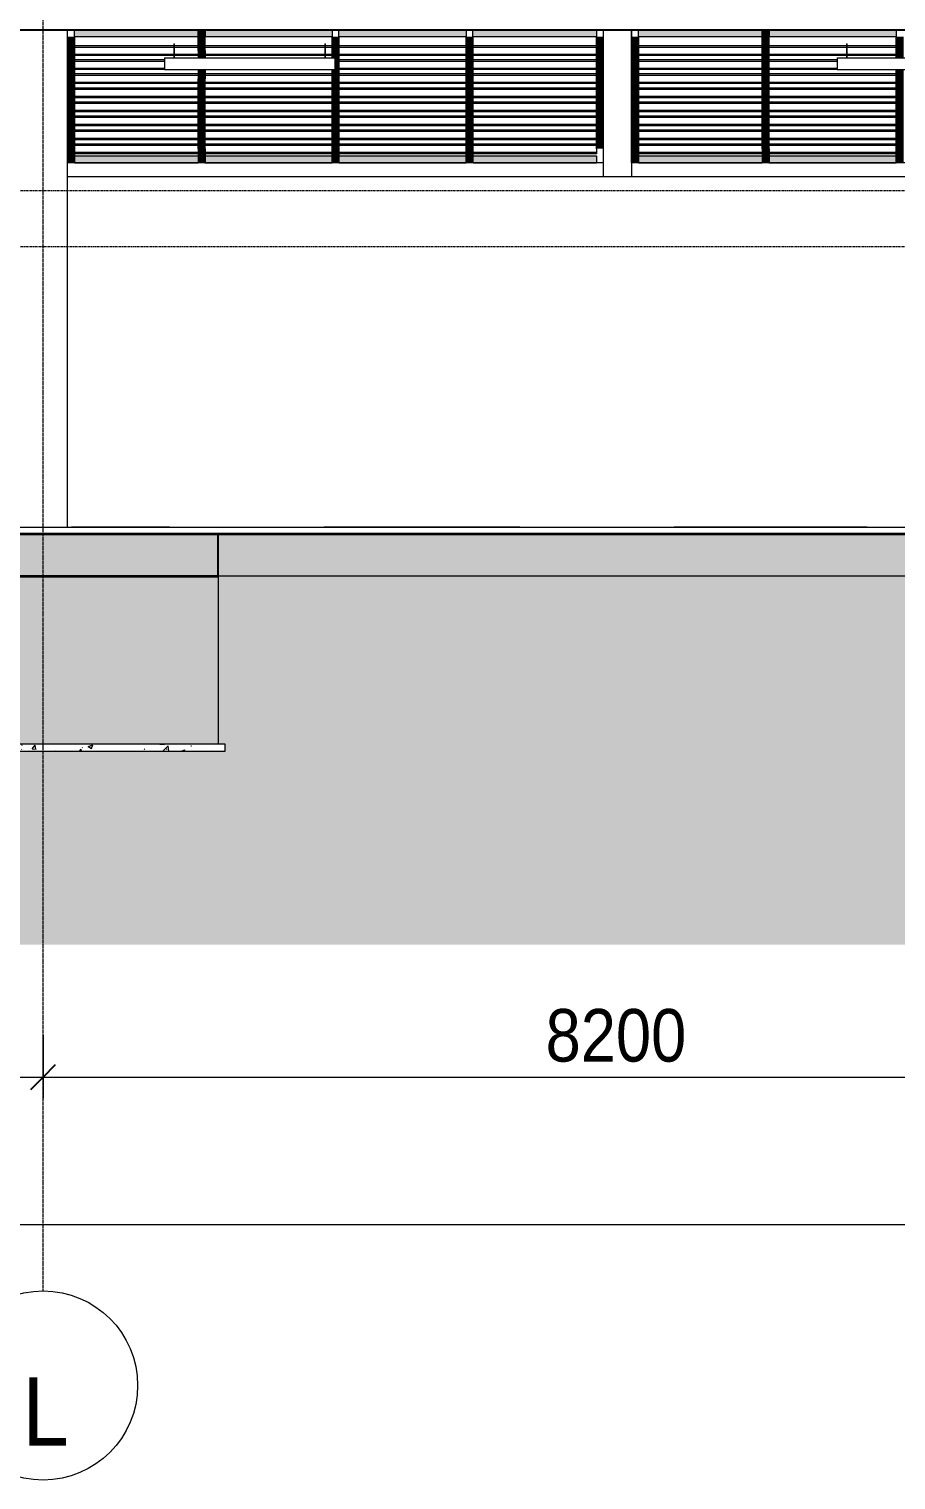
# Model space of a CAD drawing. Header units: millimetres. Extents: x -92143 to -2058, y -8802 to 35300.
# Drawn here: x -70037 to -63849, y -8802 to 1555 of the extents above; entities that cross this region are included whole.
import ezdxf

# ---------------------------------------------------------------- set-up
doc = ezdxf.new("R2010")
doc.units = ezdxf.units.MM
doc.linetypes.add('Centre', pattern=[31.75, 6.35, -4.7625, 15.875, -4.7625])
doc.linetypes.add('Grid Line', pattern=[22.225, 12.7, -3.175, 3.175, -3.175])
for name, color, linetype, lineweight in [('0-1', 7, 'Continuous', 5), ('A-ANNO-DIMS', 211, 'Continuous', 9), ('A-ANNO-DIMS-150', 211, 'Continuous', 9), ('A-CLNG-3', 13, 'Continuous', 25), ('A-CLNG-PATT-4', 13, 'Continuous', 9), ('A-DETL-GENF-2', 9, 'Continuous', 9), ('A-DETL-GENF-3', 43, 'Continuous', 9), ('A-DETL-THIN', 151, 'Continuous', 9), ('A-FLOR-1', 10, 'Continuous', 35), ('A-FLOR-LEVL-2', 51, 'Centre', 9), ('A-FLOR-PATT-1', 7, 'Continuous', 9), ('A-GLAZ-CWMG', 51, 'Continuous', 9), ('A-WALL', 113, 'Continuous', 9), ('C-PRKG', 70, 'Continuous', 9), ('E-LITE-EQPM', 33, 'Continuous', 9), ('S-COLS', 52, 'Continuous', 9), ('S-FNDN-1', 32, 'Continuous', 5), ('S-FNDN-2', 250, 'Continuous', 25), ('S-GRID-1', 1, 'Grid Line', 9), ('S-GRID-IDEN', 1, 'Continuous', 9)]:
    doc.layers.add(name, color=color, linetype=linetype, lineweight=lineweight)
doc.styles.add('Tahoma_B_1', font='tahomabd.ttf', dxfattribs={"height": 487.5})
doc.styles.add('UTM Avo', font='', dxfattribs={"width": 0.9, "height": 375})
doc.styles.get('UTM Avo').set_extended_font_data('UTM Avo')
doc.dimstyles.new('1_Dim_chi_tiet_2_5', dxfattribs={"dimscale": 304.8, "dimtxt": 374.737856, "dimasz": 0.590551, "dimexe": 0.492126, "dimexo": 0.0625, "dimgap": 0.049213, "dimtad": 1, "dimdec": 0, "dimrnd": 5, "dimzin": 0, "dimdsep": 46, "dimtxsty": 'UTM Avo', "dimblk1": 'OBLIQUE', "dimblk2": 'OBLIQUE', "dimsah": 1, "dimcen": 0.09, "dimdle": 0.492126, "dimazin": 0, "dimtfac": 1, "dimtdec": 4, "dimtix": 1, "dimtmove": 0, "dimatfit": 3, "dimfxl": 0.984252, "dimfxlon": 1, "dimtvp": 1, "dimtolj": 1, "dimtzin": 0, "dimarcsym": 2})

# ---------------------------------------------------------------- blocks, each defined once
blk = doc.blocks.new('NCV_TKTC_KET CAU_rvt-1-TKCS_MẶT CẮT E')
at = {"layer": 'A-FLOR-PATT-1'}
blk.add_hatch(color=256, dxfattribs=at).paths.add_polyline_path([(-17238, -2350), (-17238, -2050), (-78236, -2050), (-78236, -2350), (-18018, -2350)])
at = {"layer": 'S-FNDN-1'}
blk.add_hatch(color=256, dxfattribs=at).paths.add_polyline_path([(-70424, -3550), (-68687, -3550), (-68687, -2050), (-71187, -2050), (-71187, -3550), (-70691, -3550)])
at = {"layer": 'A-FLOR-1'}
for p, q in [((-17238, -2050), (-78236, -2050)), ((-71187, -2350), (-68687, -2350))]:
    blk.add_line(p, q, dxfattribs=at)
at = {"layer": 'S-FNDN-2'}
for p, q in [((-68687, -2050), (-71187, -2050)), ((-68687, -2350), (-68687, -2050))]:
    blk.add_line(p, q, dxfattribs=at)
blk = doc.blocks.new('xe oto1 - xe oto-V11-TKCS_MẶT CẮT E')
at = {"layer": 'C-PRKG'}
for p, q in [((-30638, -2000), (-30138, -2000)), ((-30588, -2000), (-30638, -2000)), ((-30638, -2000), (-30138, -2000)), ((-30638, -2000), (-30588, -2000)), ((-30138, -2000), (-30588, -2000)), ((-30518, -2000), (-29858, -2000)), ((-30518, -2000), (-29858, -2000)), ((-29938, -2000), (-30438, -2000)), ((-30438, -2000), (-29938, -2000)), ((-29938, -2000), (-30438, -2000)), ((-30438, -2000), (-29938, -2000)), ((-28918, -2000), (-28258, -2000)), ((-28918, -2000), (-28258, -2000)), ((-28338, -2000), (-28838, -2000)), ((-28838, -2000), (-28338, -2000)), ((-28338, -2000), (-28838, -2000)), ((-28838, -2000), (-28338, -2000)), ((-28188, -2000), (-28638, -2000)), ((-28638, -2000), (-28138, -2000)), ((-28138, -2000), (-28638, -2000)), ((-28138, -2000), (-28188, -2000)), ((-28188, -2000), (-28138, -2000))]:
    blk.add_line(p, q, dxfattribs=at)
blk = doc.blocks.new('EAE_STL_PENDANT_TK_15W_120cm - LIC_01-ĐÈN LED BATTEN 1_2_ P_2x20W_ ÁNH SÁNG TRẮNG 6000K_ LẮP ĐẶT NỔI_TREO TY-1359257-TKCS_MẶT CẮT E')
at = {"layer": 'E-LITE-EQPM'}
for p, q in [((-69003, 1450), (-69003, 1350)), ((-69003, 1450), (-69003, 1450)), ((-69003, 1450), (-68998, 1450)), ((-68998, 1350), (-68998, 1450)), ((-68998, 1450), (-68998, 1450)), ((-67926, 1450), (-67926, 1350)), ((-67926, 1450), (-67926, 1450)), ((-67926, 1450), (-67921, 1450)), ((-67921, 1350), (-67921, 1450)), ((-67921, 1450), (-67921, 1450)), ((-69070, 1350), (-67853, 1350)), ((-69070, 1350), (-69070, 1348)), ((-69070, 1348), (-69070, 1264)), ((-67853, 1348), (-67853, 1350)), ((-67853, 1264), (-67853, 1348)), ((-67853, 1264), (-69070, 1264))]:
    blk.add_line(p, q, dxfattribs=at)
blk = doc.blocks.new('Rectangular Mullion - 50 x 100mm-3802481-TKCS_MẶT CẮT E')
at = {"layer": 'A-GLAZ-CWMG'}
blk.add_hatch(color=256, dxfattribs=at).paths.add_polyline_path([(-69712, 1500), (-68831, 1500), (-68831, 1550), (-69712, 1550)])
for p, q in [((-69712, 1500), (-69712, 1550)), ((-68831, 1500), (-69712, 1500)), ((-68831, 1550), (-68831, 1500))]:
    blk.add_line(p, q, dxfattribs=at)
blk = doc.blocks.new('Rectangular Mullion - 50 x 100mm-3802482-TKCS_MẶT CẮT E')
at = {"layer": 'A-GLAZ-CWMG'}
blk.add_hatch(color=256, dxfattribs=at).paths.add_polyline_path([(-67341, 1500), (-66918, 1500), (-66918, 1550), (-67825, 1550), (-67825, 1500), (-67649, 1500)])
for p, q in [((-67825, 1500), (-67825, 1550)), ((-66918, 1500), (-67825, 1500)), ((-66918, 1550), (-66918, 1500))]:
    blk.add_line(p, q, dxfattribs=at)
blk = doc.blocks.new('Rectangular Mullion - 50 x 100mm-3802483-TKCS_MẶT CẮT E')
at = {"layer": 'A-GLAZ-CWMG'}
blk.add_hatch(color=256, dxfattribs=at).paths.add_polyline_path([(-66108, 600), (-65987, 600), (-65987, 650), (-66868, 650), (-66868, 600), (-66724, 600)])
for p, q in [((-66868, 600), (-66868, 650)), ((-66868, 650), (-65987, 650)), ((-65987, 650), (-65987, 600)), ((-66868, 600), (-65987, 600))]:
    blk.add_line(p, q, dxfattribs=at)
blk = doc.blocks.new('Rectangular Mullion - 50 x 100mm-3802484-TKCS_MẶT CẮT E')
at = {"layer": 'A-GLAZ-CWMG'}
blk.add_hatch(color=256, dxfattribs=at).paths.add_polyline_path([(-66918, 600), (-66918, 650), (-67825, 650), (-67825, 600), (-67033, 600)])
for p, q in [((-67825, 600), (-67825, 650)), ((-67825, 650), (-66918, 650)), ((-66918, 650), (-66918, 600)), ((-67825, 600), (-66918, 600))]:
    blk.add_line(p, q, dxfattribs=at)
blk = doc.blocks.new('Rectangular Mullion - 50 x 100mm-V95-TKCS_MẶT CẮT E')
at = {"layer": 'A-GLAZ-CWMG'}
blk.add_hatch(color=256, dxfattribs=at).paths.add_polyline_path([(-28585, 600), (-28585, 700), (-28635, 700), (-28635, 600)])
for p, q in [((-28585, 700), (-28585, 600)), ((-28585, 600), (-28635, 600))]:
    blk.add_line(p, q, dxfattribs=at)
blk = doc.blocks.new('Rectangular Mullion - 50 x 100mm-V86-TKCS_MẶT CẮT E')
at = {"layer": 'A-GLAZ-CWMG'}
blk.add_hatch(color=256, dxfattribs=at).paths.add_polyline_path([(-21335, 700), (-21335, 800), (-21385, 800), (-21385, 700)])
blk.add_line((-21335, 800), (-21335, 700), dxfattribs=at)
blk = doc.blocks.new('Rectangular Mullion - 50 x 100mm-3089670-TKCS_MẶT CẮT E')
at = {"layer": 'A-GLAZ-CWMG'}
blk.add_hatch(color=256, dxfattribs=at).paths.add_polyline_path([(-17587, 700), (-17587, 800), (-17637, 800), (-17637, 700)])
blk.add_line((-17637, 700), (-17637, 800), dxfattribs=at)
blk = doc.blocks.new('Rectangular Mullion - MULLION LA SACH-3802485-TKCS_MẶT CẮT E')
at = {"layer": 'A-GLAZ-CWMG'}
for p, q in [((-65987, 734), (-66868, 734)), ((-65987, 734), (-66868, 734)), ((-65987, 723), (-66868, 723)), ((-66868, 676), (-65987, 676)), ((-65987, 666), (-66868, 666)), ((-65987, 666), (-66868, 666)), ((-65987, 665), (-66868, 665)), ((-65987, 700), (-65987, 676)), ((-65987, 676), (-65987, 666)), ((-65987, 666), (-65987, 666)), ((-65987, 666), (-65987, 665))]:
    blk.add_line(p, q, dxfattribs=at)
blk = doc.blocks.new('Rectangular Mullion - MULLION LA SACH-3802486-TKCS_MẶT CẮT E')
at = {"layer": 'A-GLAZ-CWMG'}
for p, q in [((-66918, 734), (-67825, 734)), ((-66918, 734), (-67825, 734)), ((-66918, 723), (-67825, 723)), ((-67825, 676), (-66918, 676)), ((-66918, 666), (-67825, 666)), ((-66918, 666), (-67825, 666)), ((-66918, 665), (-67825, 665))]:
    blk.add_line(p, q, dxfattribs=at)
blk = doc.blocks.new('Rectangular Mullion - MULLION LA SACH-V117-TKCS_MẶT CẮT E')
at = {"layer": 'A-GLAZ-CWMG'}
for p, q in [((-68831, 734), (-69712, 734)), ((-68831, 734), (-69712, 734)), ((-68831, 723), (-69712, 723)), ((-69712, 676), (-68831, 676)), ((-68831, 666), (-69712, 666)), ((-68831, 666), (-69712, 666)), ((-68831, 665), (-69712, 665))]:
    blk.add_line(p, q, dxfattribs=at)
blk = doc.blocks.new('Rectangular Mullion - MULLION LA SACH-V118-TKCS_MẶT CẮT E')
at = {"layer": 'A-GLAZ-CWMG'}
for p, q in [((-69070, 1334), (-69712, 1334)), ((-69070, 1334), (-69712, 1334)), ((-69070, 1323), (-69712, 1323)), ((-69712, 1276), (-69070, 1276)), ((-69070, 1266), (-69712, 1266)), ((-69070, 1266), (-69712, 1266)), ((-69070, 1265), (-69712, 1265))]:
    blk.add_line(p, q, dxfattribs=at)
blk = doc.blocks.new('Rectangular Mullion - MULLION LA SACH-V119-TKCS_MẶT CẮT E')
at = {"layer": 'A-GLAZ-CWMG'}
for p, q in [((-67925, 1434), (-68781, 1434)), ((-67925, 1434), (-68781, 1434)), ((-67925, 1423), (-68781, 1423)), ((-68781, 1376), (-67925, 1376)), ((-67925, 1366), (-68781, 1366)), ((-67925, 1366), (-68781, 1366)), ((-67925, 1365), (-68781, 1365)), ((-67875, 1434), (-67922, 1434)), ((-67875, 1434), (-67922, 1434)), ((-67875, 1423), (-67922, 1423)), ((-67922, 1376), (-67875, 1376)), ((-67875, 1366), (-67922, 1366)), ((-67875, 1366), (-67922, 1366)), ((-67875, 1365), (-67922, 1365))]:
    blk.add_line(p, q, dxfattribs=at)
blk = doc.blocks.new('Rectangular Mullion - MULLION LA SACH-V120-TKCS_MẶT CẮT E')
at = {"layer": 'A-GLAZ-CWMG'}
for p, q in [((-69002, 1434), (-69712, 1434)), ((-69002, 1434), (-69712, 1434)), ((-69002, 1423), (-69712, 1423)), ((-69712, 1376), (-69002, 1376)), ((-69002, 1366), (-69712, 1366)), ((-69002, 1366), (-69712, 1366)), ((-69002, 1365), (-69712, 1365)), ((-68831, 1434), (-68999, 1434)), ((-68831, 1434), (-68999, 1434)), ((-68831, 1423), (-68999, 1423)), ((-68999, 1376), (-68831, 1376)), ((-68831, 1366), (-68999, 1366)), ((-68831, 1366), (-68999, 1366)), ((-68831, 1365), (-68999, 1365))]:
    blk.add_line(p, q, dxfattribs=at)
blk = doc.blocks.new('Rectangular Mullion - 50 x 100mm-V101-TKCS_MẶT CẮT E')
at = {"layer": 'A-GLAZ-CWMG'}
blk.add_hatch(color=256, dxfattribs=at).paths.add_polyline_path([(-26661.678702, 600), (-26661.678702, 700), (-26711.678702, 700), (-26711.678702, 600)])
for p, q in [((-26711.678702, 700), (-26711.678702, 600)), ((-26661.678702, 700), (-26661.678702, 600)), ((-26661.678702, 600), (-26711.678702, 600))]:
    blk.add_line(p, q, dxfattribs=at)
blk = doc.blocks.new('Rectangular Mullion - 50 x 100mm-3089658-TKCS_MẶT CẮT E')
at = {"layer": 'A-GLAZ-CWMG'}
blk.add_hatch(color=256, dxfattribs=at).paths.add_polyline_path([(-18512, 700), (-18512, 800), (-18562, 800), (-18562, 700)])
for p, q in [((-18562, 800), (-18562, 700)), ((-18512, 800), (-18512, 700))]:
    blk.add_line(p, q, dxfattribs=at)
blk = doc.blocks.new('Rectangular Mullion - 50 x 100mm-V121-TKCS_MẶT CẮT E')
at = {"layer": 'A-GLAZ-CWMG'}
blk.add_hatch(color=256, dxfattribs=at).paths.add_polyline_path([(-67856, 1200), (-67825, 1200), (-67825, 1300), (-67853, 1300), (-67853, 1264), (-67875, 1264), (-67875, 1200)])
for p, q in [((-67875, 1264), (-67875, 1200)), ((-67825, 1300), (-67825, 1200))]:
    blk.add_line(p, q, dxfattribs=at)
blk = doc.blocks.new('Rectangular Mullion - 50 x 100mm-V93-TKCS_MẶT CẮT E')
at = {"layer": 'A-GLAZ-CWMG'}
blk.add_hatch(color=256, dxfattribs=at).paths.add_polyline_path([(-19461, 1200), (-19461, 1264), (-19511, 1264), (-19511, 1200)])
for p, q in [((-19511, 1264), (-19511, 1200)), ((-19461, 1264), (-19461, 1200))]:
    blk.add_line(p, q, dxfattribs=at)
blk = doc.blocks.new('Rectangular Mullion - 50 x 100mm-V122-TKCS_MẶT CẮT E')
at = {"layer": 'A-GLAZ-CWMG'}
blk.add_hatch(color=256, dxfattribs=at).paths.add_polyline_path([(-67825, 1300), (-67825, 1400), (-67875, 1400), (-67875, 1350), (-67853, 1350), (-67853, 1300)])
for p, q in [((-67875, 1400), (-67875, 1350)), ((-67825, 1400), (-67825, 1300))]:
    blk.add_line(p, q, dxfattribs=at)
blk = doc.blocks.new('Rectangular Mullion - 50 x 100mm-V94-TKCS_MẶT CẮT E')
at = {"layer": 'A-GLAZ-CWMG'}
blk.add_hatch(color=256, dxfattribs=at).paths.add_polyline_path([(-19461, 1350), (-19461, 1400), (-19511, 1400), (-19511, 1350)])
for p, q in [((-19511, 1400), (-19511, 1350)), ((-19461, 1400), (-19461, 1350))]:
    blk.add_line(p, q, dxfattribs=at)
blk = doc.blocks.new('Rectangular Mullion - 50 x 100mm-3089659-TKCS_MẶT CẮT E')
at = {"layer": 'A-GLAZ-CWMG'}
blk.add_hatch(color=256, dxfattribs=at).paths.add_polyline_path([(-19461, 1500), (-19461, 1550), (-19511, 1550), (-19511, 1500)])
for p, q in [((-19511, 1550), (-19511, 1500)), ((-19461, 1550), (-19461, 1500))]:
    blk.add_line(p, q, dxfattribs=at)
blk = doc.blocks.new('Rectangular Mullion - 50 x 100mm-V127-TKCS_MẶT CẮT E')
at = {"layer": 'A-GLAZ-CWMG'}
blk.add_hatch(color=256, dxfattribs=at).paths.add_polyline_path([(-65687, 600), (-65687, 700), (-65737, 700), (-65737, 600)])
for p, q in [((-65737, 700), (-65737, 600)), ((-65687, 700), (-65687, 600)), ((-65687, 600), (-65737, 600))]:
    blk.add_line(p, q, dxfattribs=at)
blk = doc.blocks.new('Rectangular Mullion - 50 x 100mm-V128-TKCS_MẶT CẮT E')
at = {"layer": 'A-GLAZ-CWMG'}
blk.add_hatch(color=256, dxfattribs=at).paths.add_polyline_path([(-65687, 700), (-65687, 800), (-65737, 800), (-65737, 700)])
for p, q in [((-65737, 800), (-65737, 700)), ((-65687, 800), (-65687, 700))]:
    blk.add_line(p, q, dxfattribs=at)
blk = doc.blocks.new('Rectangular Mullion - MULLION LA SACH-V131-TKCS_MẶT CẮT E')
at = {"layer": 'A-GLAZ-CWMG'}
for p, q in [((-64270, 1334), (-64755, 1334)), ((-64270, 1334), (-64755, 1334)), ((-64270, 1323), (-64755, 1323)), ((-64755, 1276), (-64270, 1276)), ((-64270, 1266), (-64755, 1266)), ((-64270, 1266), (-64755, 1266)), ((-64270, 1265), (-64755, 1265))]:
    blk.add_line(p, q, dxfattribs=at)
blk = doc.blocks.new('Rectangular Mullion - MULLION LA SACH-V133-TKCS_MẶT CẮT E')
at = {"layer": 'A-GLAZ-CWMG'}
for p, q in [((-64202, 1434), (-64755, 1434)), ((-64202, 1434), (-64755, 1434)), ((-64202, 1423), (-64755, 1423)), ((-64755, 1376), (-64202, 1376)), ((-64202, 1366), (-64755, 1366)), ((-64202, 1366), (-64755, 1366)), ((-64202, 1365), (-64755, 1365)), ((-63849, 1434), (-64199, 1434)), ((-63849, 1434), (-64199, 1434)), ((-63849, 1423), (-64199, 1423)), ((-64199, 1376), (-63849, 1376)), ((-63849, 1366), (-64199, 1366)), ((-63849, 1366), (-64199, 1366)), ((-63849, 1365), (-64199, 1365))]:
    blk.add_line(p, q, dxfattribs=at)
blk = doc.blocks.new('Grid - M_Grid Head - Circle-353313-TKCS_MẶT CẮT E')
at = {"layer": 'S-GRID-IDEN'}
blk.add_circle((-17237, -8127), 675, dxfattribs=at)
blk = doc.blocks.new('DIMBLOCK28-TKCS_MẶT CẮT E')
at = {"layer": 'A-ANNO-DIMS-150'}
for p, q in [((-73037, -5627), (-73037, -6077)), ((-73037, -5927), (-73037, -5627)), ((-69937, -5627), (-69937, -6077)), ((-69937, -5927), (-69937, -5627)), ((-73037, -5927), (-69937, -5927))]:
    blk.add_line(p, q, dxfattribs=at)
at = {"layer": 'A-ANNO-DIMS-150', "lineweight": 25}
for p, q in [((-73037, -5927), (-72947, -5837)), ((-69937, -5927), (-69847, -5837)), ((-73037, -5927), (-73127, -6017)), ((-69937, -5927), (-70027, -6017))]:
    blk.add_line(p, q, dxfattribs=at)
at = {"layer": 'A-ANNO-DIMS-150', "color": 0, "insert": (-72000, -5440), "char_height": 375, "width": 1232.47, "attachment_point": 1, "line_spacing_factor": 1.110334, "style": 'UTM Avo'}
blk.add_mtext('3100', dxfattribs=at)
blk = doc.blocks.new('_Oblique')
at = {"color": 0, "linetype": 'ByBlock', "lineweight": -2}
blk.add_line((-0.5, -0.5), (0.5, 0.5), dxfattribs=at)
blk = doc.blocks.new('DIMBLOCK29-TKCS_MẶT CẮT E')
at = {"layer": 'A-ANNO-DIMS-150'}
for p, q in [((-69937, -5627), (-69937, -6077)), ((-69937, -5927), (-69937, -5627)), ((-61737, -5627), (-61737, -6077)), ((-61737, -5927), (-61737, -5627)), ((-69937, -5927), (-61737, -5927))]:
    blk.add_line(p, q, dxfattribs=at)
at = {"layer": 'A-ANNO-DIMS-150', "lineweight": 25}
for p, q in [((-69937, -5927), (-69847, -5837)), ((-61737, -5927), (-61647, -5837)), ((-69937, -5927), (-70027, -6017)), ((-61737, -5927), (-61827, -6017))]:
    blk.add_line(p, q, dxfattribs=at)
at = {"layer": 'A-ANNO-DIMS-150', "color": 0, "insert": (-66350, -5440), "char_height": 375, "width": 1232.47, "attachment_point": 1, "line_spacing_factor": 1.110334, "style": 'UTM Avo'}
blk.add_mtext('8200', dxfattribs=at)
blk = doc.blocks.new('DIMBLOCK43-TKCS_MẶT CẮT E')
at = {"layer": 'A-ANNO-DIMS-150'}
for p, q in [((-78237, -6677), (-78237, -7127)), ((-78237, -6977), (-78237, -6677)), ((-17237, -6677), (-17237, -7127)), ((-17237, -6977), (-17237, -6677)), ((-78387, -6977), (-17087, -6977))]:
    blk.add_line(p, q, dxfattribs=at)
at = {"layer": 'A-ANNO-DIMS-150', "lineweight": 25}
for p, q in [((-78237, -6977), (-78147, -6887)), ((-17237, -6977), (-17147, -6887)), ((-78237, -6977), (-78327, -7067)), ((-17237, -6977), (-17327, -7067))]:
    blk.add_line(p, q, dxfattribs=at)
at = {"layer": 'A-ANNO-DIMS-150', "color": 0, "insert": (-48379, -6490), "char_height": 375, "width": 1540.59, "attachment_point": 1, "line_spacing_factor": 1.110334, "style": 'UTM Avo'}
blk.add_mtext('61000', dxfattribs=at)

msp = doc.modelspace()

# ---------------------------------------------------------------- hatches: boundary and pattern name
at = {"layer": 'A-CLNG-PATT-4'}
h = msp.add_hatch(dxfattribs=at)
h.set_pattern_fill('FP_12', color=256, style=0, pattern_type=2)
h.set_pattern_definition([(0, (-51987.05, 14125), (1219.2, 304.8), [50.292, -864.108, 50.292, -864.108, -4876.8]), (0, (-51987.05, 14125), (1219.2, 304.8), [-1828.8, 50.292, -1778.508, 50.292, -864.108, -2133.6]), (0, (-51987.05, 14125), (1219.2, 304.8), [-4572, 50.292, -559.308, 50.292, -1473.708]), (120, (-51529.85, 14277.4), (-873.5645, 903.4582), [50.292, -864.108, 50.292, -5740.908]), (120, (-51529.85, 14277.4), (-873.5645, 903.4582), [-964.692, -864.108, 50.292, -1778.508, -3048]), (120, (-51529.85, 14277.4), (-873.5645, 903.4582), [-3657.6, 50.292, -864.108, 50.292, -2083.308]), (120, (-51529.85, 14277.4), (-873.5645, 903.4582), [-4622.292, -559.308, 50.292, -1473.708]), (240, (-51377.45, 14887), (-345.6355, -1208.2582), [50.292, -864.108, 50.292, -5740.908]), (240, (-51377.45, 14887), (-345.6355, -1208.2582), [-964.692, -864.108, 50.292, -1778.508, -3048]), (240, (-51377.45, 14887), (-345.6355, -1208.2582), [-3657.6, 50.292, -864.108, 50.292, -2083.308]), (240, (-51377.45, 14887), (-345.6355, -1208.2582), [-4622.292, -559.308, 50.292, -1473.708])])
h.paths.add_polyline_path([(-17536.9, 1550), (-17536.9, 1555), (-77935.7, 1555), (-77935.7, 1550), (-17709.8, 1550)])
at = {"layer": 'A-DETL-GENF-2'}
h = msp.add_hatch(dxfattribs=at)
h.set_pattern_fill('FP_80', color=256, style=0, pattern_type=2)
h.set_pattern_definition([(0, (-51987.05, 14125), (725.805, 725.805), [725.805, -725.805]), (0, (-51987.05, 14397.2), (725.805, 725.805), [725.805, -725.805]), (0, (-51987.05, 14669.35), (725.805, 725.805), [725.805, -725.805]), (90, (-51896.3, 14760.1), (-725.805, 725.805), [725.805, -725.805]), (90, (-51624.15, 14760.1), (-725.805, 725.805), [725.805, -725.805]), (90, (-51352, 14760.1), (-725.805, 725.805), [725.805, -725.805])])
h.paths.add_polyline_path([(-45145.7, -4979.5), (-9386.6, -4979.5), (-9386.6, 100), (-17236.9, 100), (-17236.9, -2050), (-16329.5, -2050), (-16329.5, -3550), (-16290.7, -3550), (-16290.7, -3600), (-18395.8, -3600), (-18395.8, -3550), (-18344.9, -3550), (-18344.9, -2350), (-24260.8, -2350), (-24260.8, -3550), (-24210.8, -3550), (-24210.8, -3600), (-26810.8, -3600), (-26810.8, -3550), (-26760.8, -3550), (-26760.8, -2350), (-32412.2, -2350), (-32412.2, -3550), (-32362.2, -3550), (-32362.2, -3600), (-34962.2, -3600), (-34962.2, -3550), (-34912.2, -3550), (-34912.2, -2350), (-35962.3, -2350), (-35962.3, -3550), (-35912.3, -3550), (-35912.3, -3600), (-38512.3, -3600), (-38512.3, -3550), (-38462.3, -3550), (-38462.3, -2350), (-44085.8, -2350), (-44085.8, -3550), (-44035.8, -3550), (-44035.8, -3600), (-46635.8, -3600), (-46635.8, -3550), (-46585.8, -3550), (-46585.8, -2350), (-52283.7, -2350), (-52283.7, -3550), (-52233.7, -3550), (-52233.7, -3600), (-54833.7, -3600), (-54833.7, -3550), (-54783.7, -3550), (-54783.7, -2350), (-60484.3, -2350), (-60484.3, -3550), (-60434.3, -3550), (-60434.3, -3600), (-63034.3, -3600), (-63034.3, -3550), (-62984.3, -3550), (-62984.3, -2350), (-68686.7, -2350), (-68686.7, -3550), (-68637, -3550), (-68637, -3600), (-71237, -3600), (-71237, -3550), (-71186.7, -3550), (-71186.7, -2350), (-77128.9, -2350), (-77128.9, -3550), (-77081.7, -3550), (-77081.7, -3600), (-79185.9, -3600), (-79185.9, -3550), (-79135.9, -3550), (-79135.9, -2050), (-78237, -2050), (-78237, 0), (-79418.2, 0), (-85418.2, -250), (-88303.2, -250), (-88303.2, -4979.5), (-45762.2, -4979.5)])
h = msp.add_hatch(dxfattribs=at)
h.set_pattern_fill('FP_81', color=256, style=0, pattern_type=2)
h.set_pattern_definition([(50, (-51987.05, 14125), (327.9314, -28.6906), [34.29, -377.19]), (355, (-51987.05, 14125), (-63.4373, 343.9026), [27.432, -301.752]), (100.451, (-51959.72, 14122.6), (264.4966, 315.2094), [29.142, -320.562]), (46.184, (-51987.05, 14216.44), (487.9424, -75.6775), [51.435, -565.785]), (96.636, (-51946.4, 14210.13), (427.324, 445.37), [43.713, -480.843]), (351.184, (-51987.05, 14216.44), (427.329, 445.365), [41.148, -452.628]), (21, (-51941.33, 14193.58), (272.9058, -184.0777), [34.29, -377.19]), (326, (-51941.33, 14193.58), (111.2438, 331.539), [27.432, -301.752]), (71.451, (-51918.6, 14178.24), (384.1505, 147.458), [29.142, -320.562]), (37.5, (-51987.05, 14125), (5.56, 152.19915), [5.029, -293.065, 5.029, -301.295, -302.895]), (37.5, (-51987.05, 14125), (5.56, 152.19915), [-604.418, 5.029, -297.866]), (7.5, (-51987.05, 14125), (120.2759, 180.3249), [5.029, -169.621, 5.029, -286.207, -115.443]), (7.5, (-51987.05, 14125), (120.2759, 180.3249), [-465.887, 5.029, -110.414]), (327.5, (-52089.01, 14125), (244.06366, -10.3123), [5.029, -109.271, 5.029, -351.587, -473.202]), (327.5, (-52089.01, 14125), (244.06366, -10.3123), [-470.916, 5.029, -468.173]), (317.5, (-52134.73, 14125), (266.6327, 45.7678), [5.029, -143.561, 5.029, -231.8, -336.042]), (317.5, (-52134.73, 14125), (266.6327, 45.7678), [-385.42, 5.029, -331.013])])
h.paths.add_polyline_path([(-68637, -3600), (-68637, -3550), (-71237, -3550), (-71237, -3600), (-69807.1, -3600)])
at = {"layer": 'A-DETL-GENF-3'}
h = msp.add_hatch(dxfattribs=at)
h.set_pattern_fill('FP_7', color=256, style=0, pattern_type=2)
h.set_pattern_definition([(50, (-51987.05, 14125), (1093.104, -95.634), [114.3, -1257.3]), (355, (-51987, 14125), (-211.457, 1146.34), [91.44, -1005.84]), (100.451, (-51896, 14117), (881.656, 1050.7), [97.14, -1068.54]), (46.184, (-51987, 14429.8), (1626.475, -252.26), [171.45, -1885.95]), (96.636, (-51851.5, 14408.8), (1424.42, 1484.57), [145.71, -1602.81]), (351.184, (-51987, 14429.8), (1424.43, 1484.55), [137.16, -1508.76]), (21, (-51834.65, 14353.6), (909.686, -613.59), [114.3, -1257.3]), (326, (-51834.7, 14353.6), (370.81, 1105.13), [91.44, -1005.84]), (71.451, (-51758.8, 14302.5), (1280.503, 491.53), [97.14, -1068.54]), (37.5, (-51987.05, 14125), (18.5313, 507.33), [50.292, -943.356, 50.292, -970.788, -1009.65]), (37.5, (-51987.05, 14125), (18.5313, 507.33), [-2014.728, 50.292, -959.358]), (7.5, (-51987.05, 14125), (400.918, 601.084), [50.292, -531.876, 50.292, -920.496, -384.81]), (7.5, (-51987.05, 14125), (400.918, 601.084), [-1552.956, 50.292, -334.518]), (327.5, (-52326.9, 14125), (813.545, -34.374), [50.292, -330.708, 50.292, -1138.428, -1577.34]), (327.5, (-52326.9, 14125), (813.545, -34.374), [-1569.72, 50.292, -1527.048]), (317.5, (-52479.3, 14125), (888.775, 152.56), [50.292, -445.008, 50.292, -739.14, -1120.14]), (317.5, (-52479.3, 14125), (888.775, 152.56), [-1284.73, 50.29, -1069.85])])
h.paths.add_polyline_path([(-68637, -3600), (-68637, -3550), (-71237, -3550), (-71237, -3600), (-69807.1, -3600)])

# ---------------------------------------------------------------- linework, layer by layer
at = {"layer": 'A-CLNG-3'}
msp.add_line((-77935.7, 1550), (-17536.9, 1550), dxfattribs=at)
at = {"layer": 'A-DETL-THIN'}
for p, q in [((-62984.3, -2350), (-68686.7, -2350)), ((-68686.7, -2350), (-68686.7, -3550)), ((-71237, -3600), (-68637, -3600)), ((-68687, -3550), (-70691.2, -3550)), ((-68637, -3550), (-68687, -3550)), ((-68637, -3600), (-68637, -3550))]:
    msp.add_line(p, q, dxfattribs=at)
at = {"layer": 'A-FLOR-LEVL-2'}
for p, q in [((-5549.7, 400), (-92142.8, 400)), ((-7454.7, 0), (-92142.8, 0)), ((-92142.8, -2000), (-7454.7, -2000))]:
    msp.add_line(p, q, dxfattribs=at)
at = {"layer": 'A-WALL'}
for p, q in [((-69761.9, -2000), (-69761.9, 1550)), ((-65736.6, 600), (-65736.6, 1550)), ((-65937.2, 600), (-69761.9, 600)), ((-61971.9, 600), (-65736.6, 600)), ((-61971.9, 500), (-69761.9, 500)), ((-70111.9, -2000), (-69761.9, -2000)), ((-69751.9, -2000), (-40596.9, -2000))]:
    msp.add_line(p, q, dxfattribs=at)
at = {"layer": 'S-COLS'}
for p, q in [((-65937.2, 500), (-65937.2, 1550)), ((-65737.2, 1550), (-65737.2, 500))]:
    msp.add_line(p, q, dxfattribs=at)
at = {"layer": 'S-GRID-1'}
for p, q in [((-69936.9, -3701.5), (-69936.9, 30542.5)), ((-69936.9, -7451.5), (-69936.9, -3701.5))]:
    msp.add_line(p, q, dxfattribs=at)

# ---------------------------------------------------------------- block references
at = {"layer": '0-1'}
msp.add_blockref('NCV_TKTC_KET CAU_rvt-1-TKCS_MẶT CẮT E', (0, 0), dxfattribs=at)
at = {"layer": 'A-GLAZ-CWMG'}
for name, p in [('Rectangular Mullion - 50 x 100mm-V86-TKCS_MẶT CẮT E', (-48376.6, 700)), ('Rectangular Mullion - 50 x 100mm-3802481-TKCS_MẶT CẮT E', (0, 0)), ('Rectangular Mullion - 50 x 100mm-3089659-TKCS_MẶT CẮT E', (-49319.6, 0)), ('Rectangular Mullion - 50 x 100mm-3089658-TKCS_MẶT CẮT E', (-50269.2, 700)), ('Rectangular Mullion - 50 x 100mm-3802482-TKCS_MẶT CẮT E', (-956.2, 0)), ('Rectangular Mullion - 50 x 100mm-3089658-TKCS_MẶT CẮT E', (-49313.1, 700)), ('Rectangular Mullion - 50 x 100mm-3802482-TKCS_MẶT CẮT E', (0, 0)), ('Rectangular Mullion - 50 x 100mm-3089658-TKCS_MẶT CẮT E', (-48356.9, 700)), ('Rectangular Mullion - 50 x 100mm-3802481-TKCS_MẶT CẮT E', (2843.5, 0)), ('Rectangular Mullion - 50 x 100mm-3089670-TKCS_MẶT CẮT E', (-48350.3, 700)), ('Rectangular Mullion - 50 x 100mm-V128-TKCS_MẶT CẮT E', (0, 700)), ('Rectangular Mullion - 50 x 100mm-3802481-TKCS_MẶT CẮT E', (4025.3, 0)), ('Rectangular Mullion - 50 x 100mm-3089659-TKCS_MẶT CẮT E', (-45294.3, 0)), ('Rectangular Mullion - 50 x 100mm-3089658-TKCS_MẶT CẮT E', (-46243.9, 700)), ('Rectangular Mullion - 50 x 100mm-3802482-TKCS_MẶT CẮT E', (3069.1, 0)), ('Rectangular Mullion - 50 x 100mm-3089658-TKCS_MẶT CẮT E', (-45287.8, 700)), ('Rectangular Mullion - 50 x 100mm-V86-TKCS_MẶT CẮT E', (-48376.6, 600)), ('Rectangular Mullion - MULLION LA SACH-V120-TKCS_MẶT CẮT E', (0, 0)), ('Rectangular Mullion - 50 x 100mm-V94-TKCS_MẶT CẮT E', (-49319.6, 0)), ('Rectangular Mullion - MULLION LA SACH-V119-TKCS_MẶT CẮT E', (0, 0)), ('Rectangular Mullion - 50 x 100mm-V122-TKCS_MẶT CẮT E', (0, 0)), ('Rectangular Mullion - MULLION LA SACH-3802486-TKCS_MẶT CẮT E', (0, 700)), ('Rectangular Mullion - 50 x 100mm-3089658-TKCS_MẶT CẮT E', (-48356.9, 600)), ('Rectangular Mullion - MULLION LA SACH-V117-TKCS_MẶT CẮT E', (2843.5, 700)), ('Rectangular Mullion - 50 x 100mm-3089670-TKCS_MẶT CẮT E', (-48350.3, 600)), ('Rectangular Mullion - 50 x 100mm-V128-TKCS_MẶT CẮT E', (0, 600)), ('Rectangular Mullion - MULLION LA SACH-V117-TKCS_MẶT CẮT E', (4025.3, 700)), ('Rectangular Mullion - 50 x 100mm-3089658-TKCS_MẶT CẮT E', (-46243.9, 600)), ('Rectangular Mullion - MULLION LA SACH-V133-TKCS_MẶT CẮT E', (0, 0)), ('Rectangular Mullion - 50 x 100mm-V94-TKCS_MẶT CẮT E', (-44338.2, 0)), ('Rectangular Mullion - 50 x 100mm-V86-TKCS_MẶT CẮT E', (-48376.6, 500)), ('Rectangular Mullion - MULLION LA SACH-V118-TKCS_MẶT CẮT E', (0, 0)), ('Rectangular Mullion - 50 x 100mm-V93-TKCS_MẶT CẮT E', (-49319.6, 0)), ('Rectangular Mullion - 50 x 100mm-V121-TKCS_MẶT CẮT E', (0, 0)), ('Rectangular Mullion - MULLION LA SACH-3802486-TKCS_MẶT CẮT E', (0, 600)), ('Rectangular Mullion - 50 x 100mm-3089658-TKCS_MẶT CẮT E', (-48356.9, 500)), ('Rectangular Mullion - MULLION LA SACH-V117-TKCS_MẶT CẮT E', (2843.5, 600)), ('Rectangular Mullion - 50 x 100mm-3089670-TKCS_MẶT CẮT E', (-48350.3, 500)), ('Rectangular Mullion - 50 x 100mm-V128-TKCS_MẶT CẮT E', (0, 500)), ('Rectangular Mullion - MULLION LA SACH-V117-TKCS_MẶT CẮT E', (4025.3, 600)), ('Rectangular Mullion - 50 x 100mm-3089658-TKCS_MẶT CẮT E', (-46243.9, 500)), ('Rectangular Mullion - MULLION LA SACH-V131-TKCS_MẶT CẮT E', (0, 0)), ('Rectangular Mullion - 50 x 100mm-V93-TKCS_MẶT CẮT E', (-44338.2, 0)), ('Rectangular Mullion - 50 x 100mm-V86-TKCS_MẶT CẮT E', (-48376.6, 400)), ('Rectangular Mullion - MULLION LA SACH-V117-TKCS_MẶT CẮT E', (0, 500)), ('Rectangular Mullion - 50 x 100mm-3089658-TKCS_MẶT CẮT E', (-50269.2, 400)), ('Rectangular Mullion - MULLION LA SACH-3802486-TKCS_MẶT CẮT E', (-956.2, 500)), ('Rectangular Mullion - 50 x 100mm-3089658-TKCS_MẶT CẮT E', (-49313.1, 400)), ('Rectangular Mullion - MULLION LA SACH-3802486-TKCS_MẶT CẮT E', (0, 500)), ('Rectangular Mullion - 50 x 100mm-3089658-TKCS_MẶT CẮT E', (-48356.9, 400)), ('Rectangular Mullion - MULLION LA SACH-V117-TKCS_MẶT CẮT E', (2843.5, 500)), ('Rectangular Mullion - 50 x 100mm-3089670-TKCS_MẶT CẮT E', (-48350.3, 400)), ('Rectangular Mullion - 50 x 100mm-V128-TKCS_MẶT CẮT E', (0, 400)), ('Rectangular Mullion - MULLION LA SACH-V117-TKCS_MẶT CẮT E', (4025.3, 500)), ('Rectangular Mullion - 50 x 100mm-3089658-TKCS_MẶT CẮT E', (-46243.9, 400)), ('Rectangular Mullion - MULLION LA SACH-3802486-TKCS_MẶT CẮT E', (3069.1, 500)), ('Rectangular Mullion - 50 x 100mm-3089658-TKCS_MẶT CẮT E', (-45287.8, 400)), ('Rectangular Mullion - 50 x 100mm-V86-TKCS_MẶT CẮT E', (-48376.6, 300)), ('Rectangular Mullion - MULLION LA SACH-V117-TKCS_MẶT CẮT E', (0, 400)), ('Rectangular Mullion - 50 x 100mm-3089658-TKCS_MẶT CẮT E', (-50269.2, 300)), ('Rectangular Mullion - MULLION LA SACH-3802486-TKCS_MẶT CẮT E', (-956.2, 400)), ('Rectangular Mullion - 50 x 100mm-3089658-TKCS_MẶT CẮT E', (-49313.1, 300)), ('Rectangular Mullion - MULLION LA SACH-3802486-TKCS_MẶT CẮT E', (0, 400)), ('Rectangular Mullion - 50 x 100mm-3089658-TKCS_MẶT CẮT E', (-48356.9, 300)), ('Rectangular Mullion - MULLION LA SACH-V117-TKCS_MẶT CẮT E', (2843.5, 400)), ('Rectangular Mullion - 50 x 100mm-3089670-TKCS_MẶT CẮT E', (-48350.3, 300)), ('Rectangular Mullion - 50 x 100mm-V128-TKCS_MẶT CẮT E', (0, 300)), ('Rectangular Mullion - MULLION LA SACH-V117-TKCS_MẶT CẮT E', (4025.3, 400)), ('Rectangular Mullion - 50 x 100mm-3089658-TKCS_MẶT CẮT E', (-46243.9, 300)), ('Rectangular Mullion - MULLION LA SACH-3802486-TKCS_MẶT CẮT E', (3069.1, 400)), ('Rectangular Mullion - 50 x 100mm-3089658-TKCS_MẶT CẮT E', (-45287.8, 300)), ('Rectangular Mullion - 50 x 100mm-V86-TKCS_MẶT CẮT E', (-48376.6, 200)), ('Rectangular Mullion - MULLION LA SACH-V117-TKCS_MẶT CẮT E', (0, 300)), ('Rectangular Mullion - MULLION LA SACH-V117-TKCS_MẶT CẮT E', (0, 200)), ('Rectangular Mullion - 50 x 100mm-3089658-TKCS_MẶT CẮT E', (-50269.2, 200)), ('Rectangular Mullion - MULLION LA SACH-3802486-TKCS_MẶT CẮT E', (-956.2, 300)), ('Rectangular Mullion - MULLION LA SACH-3802486-TKCS_MẶT CẮT E', (-956.2, 200)), ('Rectangular Mullion - 50 x 100mm-3089658-TKCS_MẶT CẮT E', (-49313.1, 200)), ('Rectangular Mullion - MULLION LA SACH-3802486-TKCS_MẶT CẮT E', (0, 300)), ('Rectangular Mullion - MULLION LA SACH-3802486-TKCS_MẶT CẮT E', (0, 200)), ('Rectangular Mullion - 50 x 100mm-3089658-TKCS_MẶT CẮT E', (-48356.9, 200)), ('Rectangular Mullion - MULLION LA SACH-V117-TKCS_MẶT CẮT E', (2843.5, 300)), ('Rectangular Mullion - MULLION LA SACH-V117-TKCS_MẶT CẮT E', (2843.5, 200)), ('Rectangular Mullion - 50 x 100mm-3089670-TKCS_MẶT CẮT E', (-48350.3, 200)), ('Rectangular Mullion - 50 x 100mm-V128-TKCS_MẶT CẮT E', (0, 200)), ('Rectangular Mullion - MULLION LA SACH-V117-TKCS_MẶT CẮT E', (4025.3, 300)), ('Rectangular Mullion - MULLION LA SACH-V117-TKCS_MẶT CẮT E', (4025.3, 200)), ('Rectangular Mullion - 50 x 100mm-3089658-TKCS_MẶT CẮT E', (-46243.9, 200)), ('Rectangular Mullion - MULLION LA SACH-3802486-TKCS_MẶT CẮT E', (3069.1, 300)), ('Rectangular Mullion - MULLION LA SACH-3802486-TKCS_MẶT CẮT E', (3069.1, 200)), ('Rectangular Mullion - 50 x 100mm-3089658-TKCS_MẶT CẮT E', (-45287.8, 200)), ('Rectangular Mullion - 50 x 100mm-V86-TKCS_MẶT CẮT E', (-48376.6, 100)), ('Rectangular Mullion - MULLION LA SACH-V117-TKCS_MẶT CẮT E', (0, 100)), ('Rectangular Mullion - 50 x 100mm-3089658-TKCS_MẶT CẮT E', (-50269.2, 100)), ('Rectangular Mullion - MULLION LA SACH-3802486-TKCS_MẶT CẮT E', (-956.2, 100)), ('Rectangular Mullion - 50 x 100mm-3089658-TKCS_MẶT CẮT E', (-49313.1, 100)), ('Rectangular Mullion - MULLION LA SACH-3802486-TKCS_MẶT CẮT E', (0, 100)), ('Rectangular Mullion - 50 x 100mm-3089658-TKCS_MẶT CẮT E', (-48356.9, 100)), ('Rectangular Mullion - MULLION LA SACH-V117-TKCS_MẶT CẮT E', (2843.5, 100)), ('Rectangular Mullion - 50 x 100mm-3089670-TKCS_MẶT CẮT E', (-48350.3, 100)), ('Rectangular Mullion - 50 x 100mm-V128-TKCS_MẶT CẮT E', (0, 100)), ('Rectangular Mullion - MULLION LA SACH-V117-TKCS_MẶT CẮT E', (4025.3, 100)), ('Rectangular Mullion - 50 x 100mm-3089658-TKCS_MẶT CẮT E', (-46243.9, 100)), ('Rectangular Mullion - MULLION LA SACH-3802486-TKCS_MẶT CẮT E', (3069.1, 100)), ('Rectangular Mullion - 50 x 100mm-3089658-TKCS_MẶT CẮT E', (-45287.8, 100)), ('Rectangular Mullion - 50 x 100mm-V86-TKCS_MẶT CẮT E', (-48376.6, 0)), ('Rectangular Mullion - MULLION LA SACH-V117-TKCS_MẶT CẮT E', (0, 0)), ('Rectangular Mullion - 50 x 100mm-3089658-TKCS_MẶT CẮT E', (-50269.2, 0)), ('Rectangular Mullion - MULLION LA SACH-3802486-TKCS_MẶT CẮT E', (-956.2, 0)), ('Rectangular Mullion - 50 x 100mm-3089658-TKCS_MẶT CẮT E', (-49313.1, 0)), ('Rectangular Mullion - MULLION LA SACH-3802486-TKCS_MẶT CẮT E', (0, 0)), ('Rectangular Mullion - 50 x 100mm-3089658-TKCS_MẶT CẮT E', (-48356.9, 0)), ('Rectangular Mullion - MULLION LA SACH-3802485-TKCS_MẶT CẮT E', (0, 0)), ('Rectangular Mullion - 50 x 100mm-3089670-TKCS_MẶT CẮT E', (-48350.3, 0)), ('Rectangular Mullion - 50 x 100mm-V128-TKCS_MẶT CẮT E', (0, 0)), ('Rectangular Mullion - MULLION LA SACH-V117-TKCS_MẶT CẮT E', (4025.3, 0)), ('Rectangular Mullion - 50 x 100mm-3089658-TKCS_MẶT CẮT E', (-46243.9, 0)), ('Rectangular Mullion - MULLION LA SACH-3802486-TKCS_MẶT CẮT E', (3069.1, 0)), ('Rectangular Mullion - 50 x 100mm-3089658-TKCS_MẶT CẮT E', (-45287.8, 0)), ('Rectangular Mullion - 50 x 100mm-V95-TKCS_MẶT CẮT E', (-41126.6, 0)), ('Rectangular Mullion - 50 x 100mm-3802483-TKCS_MẶT CẮT E', (-2843.5, 0)), ('Rectangular Mullion - 50 x 100mm-V101-TKCS_MẶT CẮT E', (-42119.1, 0)), ('Rectangular Mullion - 50 x 100mm-3802484-TKCS_MẶT CẮT E', (-956.2, 0)), ('Rectangular Mullion - 50 x 100mm-V101-TKCS_MẶT CẮT E', (-41162.9, 0)), ('Rectangular Mullion - 50 x 100mm-3802484-TKCS_MẶT CẮT E', (0, 0)), ('Rectangular Mullion - 50 x 100mm-V101-TKCS_MẶT CẮT E', (-40206.7, 0)), ('Rectangular Mullion - 50 x 100mm-3802483-TKCS_MẶT CẮT E', (0, 0)), ('Rectangular Mullion - 50 x 100mm-V127-TKCS_MẶT CẮT E', (0, 0)), ('Rectangular Mullion - 50 x 100mm-3802483-TKCS_MẶT CẮT E', (1181.8, 0)), ('Rectangular Mullion - 50 x 100mm-V101-TKCS_MẶT CẮT E', (-38093.8, 0)), ('Rectangular Mullion - 50 x 100mm-3802484-TKCS_MẶT CẮT E', (3069.1, 0)), ('Rectangular Mullion - 50 x 100mm-V101-TKCS_MẶT CẮT E', (-37137.6, 0))]:
    msp.add_blockref(name, p, dxfattribs=at)
at = {"layer": 'C-PRKG'}
for p in [(-39095.4, 0), (-36595.4, 0), (-34116.3, 0)]:
    msp.add_blockref('xe oto1 - xe oto-V11-TKCS_MẶT CẮT E', p, dxfattribs=at)
at = {"layer": 'E-LITE-EQPM'}
for p in [(0, 0), (4800, 0)]:
    msp.add_blockref('EAE_STL_PENDANT_TK_15W_120cm - LIC_01-ĐÈN LED BATTEN 1_2_ P_2x20W_ ÁNH SÁNG TRẮNG 6000K_ LẮP ĐẶT NỔI_TREO TY-1359257-TKCS_MẶT CẮT E', p, dxfattribs=at)
at = {"layer": 'S-GRID-IDEN'}
msp.add_blockref('Grid - M_Grid Head - Circle-353313-TKCS_MẶT CẮT E', (-52700, 0), dxfattribs=at)

# ---------------------------------------------------------------- dimensions: what is measured, and where the dimension line sits
at = {"layer": 'A-ANNO-DIMS'}
for base, p1, p2, override, picture, middle in [((-69936.9, -5927.4), (-73036.9, -5627.4), (-69936.9, -5627.4), {"dimpost": '<>', "dimfxl": 3099.949304}, 'DIMBLOCK28-TKCS_MẶT CẮT E', (-71486.9, -5718.4)), ((-61736.9, -5927.4), (-69936.9, -5627.4), (-61736.9, -5627.4), {"dimpost": '<>', "dimfxl": 8200}, 'DIMBLOCK29-TKCS_MẶT CẮT E', (-65836.9, -5718.4)), ((-17236.9, -6977.4), (-78236.9, -6677.4), (-17236.9, -6677.4), {"dimpost": '<>', "dimfxl": 61000}, 'DIMBLOCK43-TKCS_MẶT CẮT E', (-47736.9, -6768.4))]:
    dim = msp.add_linear_dim(base=base, p1=p1, p2=p2, dimstyle='1_Dim_chi_tiet_2_5', override=override, dxfattribs=at)
    dim.commit()
    dim.dimension.update_dxf_attribs({"geometry": picture, "text_midpoint": middle})

# ---------------------------------------------------------------- next in the draw order: texts
at = {"layer": 'S-GRID-IDEN', "insert": (-69930.7, -8313.8), "char_height": 487.5, "width": 387, "attachment_point": 5, "line_spacing_factor": 0.996129, "style": 'Tahoma_B_1', "bg_fill": 3, "box_fill_scale": 1.25, "bg_fill_color": 256, "bg_fill_true_color": 13158600, "bg_fill_transparency": 0}
msp.add_mtext('\\pt1904.99887,3809.99775,5715.0015,7620.00037,9524.99925,11429.99813,13335.00187,15240.00075,17144.99962,19049.9985,20955.00225,22860.00112,24765,26669.99887,28574.99775,30480.0015,32385.00037,34289.99925,36194.99812,38100.00187,40005.00075,41909.99962,43814.9985,45720.00225,47625.00112,49530,51434.99887,53339.99775,55245.0015,57150.00037,59054.99925,60959.99812;L', dxfattribs=at)

doc.saveas('drawing.dxf')
